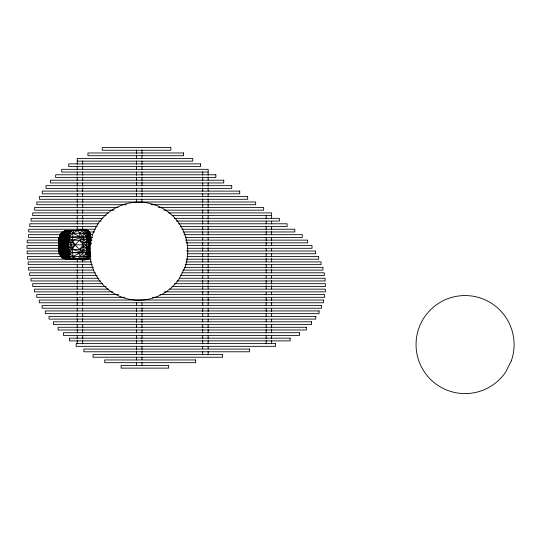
<?xml version="1.0" encoding="UTF-8"?>
<svg xmlns="http://www.w3.org/2000/svg" width="541" height="541" viewBox="0 0 541 541"><rect width="100%" height="100%" fill="white"/><g stroke="black" fill="none" stroke-linecap="round" stroke-linejoin="round"><path stroke-width="0.81" d="M90.57 251.998L89.515 257.597L87.473 259.315L67.253 258.821L65.644 244.85L66.692 230.926L63.006 231.656L60.95 233.435L59.145 238.365L58.543 244.85L59.53 252.965L60.653 255.778L62.161 257.577L66.807 259.004L87.473 259.315L89.603 257.408L90.577 252.018M58.766 240.718L58.766 248.988M66.313 230.75C57.474 231.413 58.556 243.511 59.172 249.617L65.874 249.462L67.246 244.85L69.133 230.709L86.066 230.31L88.217 230.737L89.515 232.103L90.205 234.246L90.739 244.126L90.056 234.294L89.488 232.238L88.494 230.872L84.802 230.128L65.481 230.892L86.127 230.189L88.494 230.872L89.515 232.103L90.246 234.632L90.753 244.14L90.503 236.275L90.732 244.079L90.205 234.246L88.954 231.271M59.138 247.19C56.021 264.211 76.599 257.442 85.444 259.369C86.79 249.901 86.79 239.798 85.444 230.331L66.705 230.709L66.266 232.312L66.786 230.73L86.371 230.195M86.222 230.195L87.473 230.385L73.157 230.574L84.802 230.128L87.182 230.459C87.101 240.008 90.158 249.354 88.251 258.835C82.949 260.674 76.714 258.726 71.094 259.071C64.778 259.991 57.88 256.13 58.759 248.752M59.53 236.735L58.759 240.955C58.651 235.842 61.546 230.845 66.983 230.784L73.596 230.432L66.259 230.973C62.912 239.893 63.439 250.165 67.253 258.821L66.705 258.997L86.066 259.396L69.018 259.139L64.521 258.564L63.797 253.256L63.392 242.409L64.169 236.431L65.637 231.122L70.235 230.534L86.127 230.189L89.008 231.42L89.934 233.719M65.272 258.74C62.458 253.939 62.587 247.9 62.573 242.429C63.473 239.115 62.337 232.914 65.272 230.96M61.742 232.474L59.794 236.086L58.759 241.239C59.334 237.817 59.747 232.961 63.628 231.656C67.057 230.662 62.736 231.203 61.917 232.387C57.272 239.298 57.224 250.165 61.742 257.232M90.685 244.018L90.124 234.097L90.705 240.576M78.222 259.301C91.625 262.101 90.651 255.94 89.779 244.85C89.224 240.447 92.788 229.999 85.444 230.331L83.199 233.272L82.915 259.342L83.76 259.531L66.705 258.997M60.132 254.703C61.018 257.421 63.906 258.916 66.611 258.882C64.866 249.786 63.75 239.805 67.253 230.885L74.239 230.507M60.132 235.004L59.138 238.912L58.638 244.85L59.598 253.032L58.773 248.109M71.311 230.513L70.08 233.279L67.936 249.448L69.018 259.139L66.692 258.781L63.824 251.477L62.026 244.85L62.1 238.29L63.595 231.487L61.917 232.387L60.484 234.375L60.653 233.922M90.57 251.842L89.603 257.408L88.251 258.835L86.222 259.511L77.444 259.322L83.24 252.62L88.866 253.202L89.867 252.376C88.298 247.007 84.822 242.564 79.601 240.278L59.172 240.089L58.949 249.124L60.653 255.778M66.807 259.004L63.655 258.138L62.147 257.151L58.949 240.583L58.705 244.85L58.949 249.124L58.989 248.387L60.497 247.264L65.745 247.278L67.95 230.845L66.333 236.478L59.848 236.816L58.773 241.59M74.239 259.193L68.991 259.098L73.596 259.267L71.094 259.071L70.08 256.42L67.936 240.258L66.685 242.429L67.936 249.448C75.05 248.691 81.901 250.618 88.927 250.307L89.968 248.454L88.947 247.251L83.145 247.251L79.601 249.421L72.338 242.442L69.18 242.436L67.936 240.258M69.099 230.622L68.856 233.286L67.219 236.485L66.07 238.27L64.365 238.236C61.431 244.762 62.932 252.627 66.259 258.726C64.521 255.027 65.136 250.97 63.392 247.298M90.212 255.366L89.603 257.408L90.543 251.714L90.205 255.453L88.954 258.429M64.697 242.388L64.839 240.177M64.122 241.644L64.223 240.163M61.417 241.685L61.518 240.218M63.608 242.382L63.764 240.157M63.189 240.157L63.189 249.543M60.484 255.332L61.917 257.313L63.595 258.219L61.721 247.264L63.824 238.229L64.054 233.272L65.082 231.176L62.533 232.028L60.876 233.766L59.598 236.674M90.124 255.602L90.55 251.619M64.44 231.264L62.147 232.549L58.989 248.387L60.876 255.934L62.147 257.151L63.155 256.42L88.785 256.434L90.056 255.798L86.344 247.251L83.064 250.321L86.31 253.195L83.199 256.427L85.444 259.369L87.182 259.24C88.656 252.992 85.891 245.398 90.672 240.238L89.867 237.33L88.866 236.505L86.31 236.505L83.24 237.086L79.601 240.278L83.233 244.85L79.601 249.421L83.24 252.62C76.937 251.788 70.925 253.33 64.683 253.262L63.966 247.298L64.792 238.25L66.259 230.973L62.729 231.805L60.234 235.037M86.066 230.31C77.87 228.167 70.918 233.496 66.8 240.251L65.63 236.464L64.122 240.211L64.994 247.284L65.874 249.462L67.936 249.448L69.18 247.264L72.406 249.435L83.24 252.62L79.689 253.202L73.001 256.427L71.101 258.977L69.133 258.997L68.856 256.42L66.07 251.43L62.1 251.409L61.187 253.208L60.971 255.67L63.655 258.138M59.138 250.787L60.971 255.67L62.147 257.151L60.24 254.885L59.199 251.349L58.759 248.461L59.327 250.977L61.721 247.264L60.497 242.442L59.172 240.089L60.971 234.037L63.655 231.562M60.315 240.224L60.558 238.236M90.246 255.068L90.503 253.431L89.867 252.376M59.138 238.912L58.989 241.313L60.497 242.442L66.685 242.429L65.874 240.245L64.994 242.422L64.122 249.489M64.075 247.318L64.433 244.85L64.075 242.388M90.056 255.798L90.462 253.215M59.172 240.089L59.848 236.816L62.573 242.429M86.262 256.434L87.399 259.322L89.008 258.287L89.853 255.71M64.122 237.546L64.338 236.329L63.459 238.155M63.966 242.409L63.04 247.284L64.365 251.47M63.094 238.175L63.324 236.965M65.116 231.25C63.682 236.478 62.208 241.955 63.966 247.298M90.388 253.628L90.462 253.229M64.994 247.284L64.555 249.482L65.346 251.443M89.657 256.894L90.002 255.264M90.056 255.413C90.117 259.078 86.256 260.005 83.321 259.491L83.672 259.552M65.15 244.032L65.522 242.395M68.856 256.42L69.606 253.208L66.8 249.448L65.745 242.429L65.082 244.85L65.745 247.278L66.685 247.271L67.936 249.448M62.438 234.78L62.824 233.157M69.275 249.442C67.287 252.12 66.056 255.792 67.95 258.862L66.8 249.448L65.63 253.242L64.792 251.457M63.114 235.572L63.716 233.144M62.844 257.672L63.155 256.42L61.187 253.208C57.272 251.403 62.553 259.687 65.191 258.693L62.161 257.577L60.45 254.791M88.683 256.495L87.818 259.112L84.579 259.47L88.197 258.977M63.655 235.545L64.305 233.117M90.388 236.072L90.604 238.757M65.772 232.319L66.252 230.75L62.905 231.676M73.157 230.574L73.826 230.642C71.419 236.038 74.347 243.078 69.18 247.264L72.338 247.257L79.601 240.278L83.064 239.379L88.927 239.399L89.968 241.252L90.59 244.133M66.103 258.787L64.906 258.639L66.313 258.956M61.552 256.522L59.848 252.89L62.573 247.271M60.45 234.916L62.147 232.549C60.403 234.395 62.492 231.271 63.155 233.279L86.262 233.272L87.182 230.459L89.515 232.103M86.31 253.195L88.251 258.835L89.732 256.691L88.785 256.434L86.296 250.476M63.392 242.409L64.122 240.211M59.463 237.1L60.294 234.638M88.217 230.737L89.468 232.224L86.296 239.23M88.947 247.251L89.779 244.85C87.892 240.441 89.732 235.409 88.251 230.865L86.31 236.505L83.064 239.379L86.344 242.456L88.947 242.456M59.327 238.723L63.824 238.229L66.692 230.926L67.253 230.885L67.219 236.485L69.275 240.265M62.722 240.251L63.459 238.25L63.27 236.478L62.1 238.29L61.187 236.491L60.971 234.037L61.552 233.178M64.575 235.687L65.048 234.395M63.797 236.451L66.259 230.973M69.12 258.909L70.08 256.42M65.089 236.451L66.34 233.272M65.346 238.263L64.555 240.224L64.994 242.422M64.169 236.431L65.488 233.245M67.821 233.286L68.869 230.804L66.983 230.784M59.706 236.958L61.417 233.245M89.468 232.224L90.056 233.908L86.344 242.456L83.145 242.456M64.65 233.259L65.637 231.122L66.611 230.824M67.03 234.422L67.645 233.13M65.13 240.231L66.07 238.27M62.398 236.491L64.054 233.272M61.87 240.265L62.959 238.277M61.349 233.171L62.161 232.13M59.327 250.977L59.172 249.617L60.497 247.264L61.721 242.436L59.382 238.831M62.905 258.03L63.473 258.28L62.587 257.577M67.192 241.306L67.848 240.211M61.187 236.491L64.413 231.413M66.983 258.916L73.826 259.058C71.419 253.668 74.347 246.622 69.18 242.436L72.406 240.272L83.24 237.086L77.498 230.52M65.846 238.182L67.064 236.376M90.124 234.097L90.462 236.491C88.19 240.218 87.459 245.073 83.145 247.251M89.062 258.246L89.515 257.597M89.258 257.401L88.075 258.923L87.013 259.349M61.999 232.589L62.161 232.245M64.379 231.19L62.587 232.123M62.161 257.462L61.999 257.117L63.595 258.219L66.252 258.95L65.772 257.381M62.533 257.672L61.417 256.461M83.76 230.168L82.915 230.358L79.804 233.272L79.689 236.505L72.616 237.222L68.098 238.283M88.44 258.767L89.008 258.287L87.818 259.112M68.098 251.416L69.417 251.409L72.406 249.435L74.969 244.85L72.406 240.272L69.417 238.29M84.531 233.191L85.005 232.873M65.84 230.966L65.082 231.176L65.637 231.122M62.729 231.805L63.71 231.392M65.481 258.808L66.611 258.882M63.628 231.392L64.521 231.135M88.785 233.266L89.732 233.015L89.603 232.299L90.212 234.341L88.785 233.266L86.262 233.272M65.191 231.007L66.103 230.919M64.9 231.048L65.657 230.865M85.39 230.277L87.135 230.331L89.008 231.42L87.013 230.358L83.321 230.216L83.672 230.148M86.222 259.511L87.399 259.322M68.227 230.77L71.101 230.73L73.001 233.279L79.689 236.505L83.24 237.086C77.491 237.837 71.987 236.613 66.333 236.478M71.473 230.493L70.289 230.615L71.655 230.54M68.227 258.929L68.869 258.902L67.821 256.42M86.371 259.504L83.76 259.531M64.379 258.517L63.398 258.26L64.44 258.442M69.133 258.997L67.476 259.044M84.579 230.229L87.135 230.331M61.187 253.208L64.683 253.262M65.529 256.596L66.049 256.59L64.758 253.364M58.556 244.85L90.739 244.85M71.094 259.071L73.826 259.058M77.235 161.15L192.758 161.15L192.758 158.425L77.235 158.425L77.235 164.329M208.157 172.045L61.708 172.045L61.708 169.319L208.157 169.319L208.157 175.216M126.405 204.721L36.856 204.721L36.856 202.003L255.67 202.003L255.67 204.721L150.905 204.721M118.006 207.446L34.644 207.446L34.644 210.172L114.077 210.172M158.418 207.446L263.643 207.446L263.643 210.172L163.93 210.172M108.694 212.897L32.717 212.897L32.717 215.616L106.164 215.616M168.616 212.897L271.623 212.897L271.623 218.807M171.991 215.616L271.623 215.616M102.864 218.341L31.067 218.341L31.067 221.066L101.174 221.066M174.351 218.341L279.399 218.341L279.399 221.066L176.352 221.066M98.117 223.785L29.782 223.785L29.782 226.51L97.272 226.51M178.591 223.785L287.102 223.785L287.102 226.51L180.268 226.51M95.446 229.235L28.707 229.235L28.707 231.961L63.344 231.961M181.992 229.235L294.804 229.235L294.804 231.961L183.298 231.961M89.529 231.961L94.601 231.961M59.794 234.679L28.531 234.679L28.531 237.404L58.949 237.404M90.124 234.679L92.748 234.679M183.994 234.679L302.277 234.679L302.277 237.404L185.326 237.404M90.124 237.404L92.653 237.404M58.469 240.13L27.212 240.13L27.212 242.848L58.469 242.848M90.279 240.13L91.963 240.13M185.435 240.13L307.687 240.13L307.687 242.848L186.036 242.848M59.091 245.573L27.05 245.573L27.05 248.299L59.091 248.299M187.152 245.573L312.022 245.573L312.022 248.299L187.152 248.299M58.374 251.024L27.165 251.024L27.165 253.743L59.219 253.743M186.571 251.024L315.613 251.024L315.613 253.743L187.213 253.743M61.295 256.468L27.544 256.468L27.544 259.193L79.081 259.193M89.143 256.468L90.908 256.468M187.03 256.468L318.669 256.468L318.669 259.193L186.185 259.193M86.614 259.193L90.908 259.193M91.483 261.912L28.186 261.912L28.186 264.637L92.328 264.637M186.016 261.912L321.056 261.912L321.056 264.637L185.171 264.637M93.478 267.362L28.524 267.362L28.524 270.087L93.498 270.087M184.582 267.362L322.936 267.362L322.936 270.087L182.899 270.087M95.297 272.806L29.667 272.806L29.667 275.531L97.197 275.531M181.992 272.806L324.275 272.806L324.275 275.531L180.309 275.531M98.604 278.257L30.986 278.257L30.986 280.975L100.295 280.975M179.463 278.257L325.114 278.257L325.114 280.975L176.941 280.975M102.702 283.7L32.663 283.7L32.663 286.426L106.131 286.426M174.425 283.7L325.472 283.7L325.472 286.426L171.896 286.426M108.653 289.151L34.455 289.151L34.455 291.87L112.907 291.87M169.367 289.151L325.351 289.151L325.351 291.87L164.308 291.87M118.621 294.595L36.714 294.595L36.714 297.32L124.788 297.32M160.001 294.595L324.661 294.595L324.661 297.32L152.4 297.32M71.094 230.635L73.826 230.642M63.824 238.229L64.365 238.236M73.157 259.125L77.498 259.186L73.001 256.427L69.606 253.208M67.476 230.655L69.133 230.709M69.099 259.085L71.311 259.186M71.655 259.166L70.289 259.092L71.473 259.207M63.439 253.35L63.804 253.371L63.574 252.16M64.9 258.652L65.657 258.841M63.628 258.314L64.501 258.537M69.417 251.409L72.616 252.478L79.689 253.202L79.804 256.427L82.915 259.342M59.172 249.617L59.382 250.875L62.1 251.409L63.27 253.222L63.459 251.457L62.722 249.455M87.013 230.358L88.927 231.406L89.853 233.996M62.729 257.901L63.71 258.307M87.399 230.385L88.494 230.872M61.309 232.975L61.654 233.164M87.818 230.588L88.44 230.933M84.531 256.515L85.005 256.826M63.797 253.256L65.84 258.74M86.31 236.505L83.199 233.272L82.915 230.358M61.349 256.535L61.938 257.191M88.075 230.777L89.258 232.299M63.155 256.42L64.413 258.287M65.846 251.518L67.064 253.33M88.785 256.434L89.468 257.482M67.192 248.4L67.848 249.496M61.87 249.442L62.959 251.43M62.398 253.208L64.054 256.427M62.161 257.577L61.654 256.535L61.309 256.725L60.869 253.289L60.95 256.265M63.459 251.551L64.338 253.371L64.122 252.16M65.13 249.469L66.07 251.43M67.03 255.278L67.645 256.569M63.824 251.477L65.488 256.454M69.12 230.791L70.08 233.279M63.094 251.524L63.804 253.371M90.3 238.473L90.104 235.071M64.575 254.02L65.048 255.305M65.637 258.584L64.169 253.269M62.844 232.035L63.155 233.279M63.114 254.128L63.716 256.562M65.089 253.256L66.259 258.726M62.438 254.926L62.824 256.549M68.856 233.286L69.606 236.491M59.382 250.875L59.848 252.89M64.65 256.448L65.116 258.456M65.15 245.668L65.522 247.305M59.463 252.6L59.53 252.965M90.056 233.908L90.462 236.491M90.631 241.13L90.678 241.529M90.246 234.632L90.462 236.471M60.315 249.475L60.558 251.47M64.379 250.875L64.122 248.055M90.158 235.937L90.401 238.419M63.608 247.325L63.764 249.543M61.417 248.021L61.518 249.482M64.697 247.311L64.839 249.529M64.683 236.437L64.792 238.25M66.333 253.229L66.34 256.434M271.623 221.343L271.623 223.873M271.623 226.409L271.623 229.783M271.623 231.474L271.623 234.855M271.623 237.384L271.623 240.765M271.623 242.456L271.623 245.83M271.623 248.366L271.623 250.902M271.623 253.431L271.623 256.813M271.623 258.503L271.623 261.878M271.623 264.414L271.623 267.795M271.623 269.479L271.623 272.86M271.623 275.396L271.623 277.925M271.623 280.461L271.623 283.842M271.623 285.526L271.623 288.908M271.623 292.282L271.623 294.818M271.623 297.354L271.623 300.728M271.623 302.419L271.623 305.8M271.623 308.329L271.623 311.711M271.623 313.401L271.623 316.776M271.623 319.312L271.623 321.848M271.623 324.377L271.623 327.758M271.623 329.449L271.623 332.823M271.623 335.359L271.623 338.74M271.623 340.424L271.623 343.805M266.179 215.426L266.179 218.807M266.179 221.343L266.179 223.873M266.179 226.409L266.179 229.783M266.179 231.474L266.179 234.855M266.179 237.384L266.179 240.765M266.179 242.456L266.179 245.83M266.179 248.366L266.179 250.902M266.179 253.431L266.179 256.813M266.179 258.503L266.179 261.878M266.179 264.414L266.179 267.795M266.179 269.479L266.179 272.86M266.179 275.396L266.179 277.925M266.179 280.461L266.179 283.842M266.179 285.526L266.179 288.908M266.179 292.282L266.179 294.818M266.179 297.354L266.179 300.728M266.179 302.419L266.179 305.8M266.179 308.329L266.179 311.711M266.179 313.401L266.179 316.776M266.179 319.312L266.179 321.848M266.179 324.377L266.179 327.758M266.179 329.449L266.179 332.823M266.179 335.359L266.179 338.74M266.179 340.424L266.179 343.805M208.157 176.907L208.157 180.275M208.157 182.804L208.157 186.172M208.157 187.862L208.157 191.23M208.157 193.759L208.157 196.288M208.157 198.811L208.157 202.185M208.157 203.869L208.157 207.237M208.157 209.766L208.157 213.14M208.157 215.67L208.157 219.037M208.157 220.721L208.157 224.096M208.157 226.618L208.157 229.993M208.157 231.676L208.157 235.044M208.157 237.573L208.157 240.103M208.157 242.632L208.157 245.999M208.157 247.69L208.157 251.058M208.157 253.587L208.157 256.955M208.157 258.639L208.157 262.013M208.157 264.542L208.157 267.91M208.157 269.594L208.157 272.968M208.157 275.497L208.157 278.02M208.157 280.549L208.157 283.924M208.157 285.607L208.157 288.975M208.157 291.504L208.157 294.879M208.157 297.401L208.157 300.776M208.157 302.46L208.157 305.827M208.157 308.356L208.157 311.731M208.157 313.415L208.157 316.783M208.157 319.312L208.157 321.841M208.157 324.37L208.157 327.738M208.157 329.422L208.157 332.796M208.157 335.325L208.157 338.693M208.157 340.377L208.157 343.751M208.157 346.281L208.157 348.803M208.157 351.332L208.157 354.707M202.713 171.849L202.713 175.216M202.713 176.907L202.713 180.275M202.713 182.804L202.713 186.172M202.713 187.862L202.713 191.23M202.713 193.759L202.713 196.288M202.713 198.811L202.713 202.185M202.713 203.869L202.713 207.237M202.713 209.766L202.713 213.14M202.713 215.67L202.713 219.037M202.713 220.721L202.713 224.096M202.713 226.618L202.713 229.993M202.713 231.676L202.713 235.044M202.713 237.573L202.713 240.103M202.713 242.632L202.713 245.999M202.713 247.69L202.713 251.058M202.713 253.587L202.713 256.955M202.713 258.639L202.713 262.013M202.713 264.542L202.713 267.91M202.713 269.594L202.713 272.968M202.713 275.497L202.713 278.02M202.713 280.549L202.713 283.924M202.713 285.607L202.713 288.975M202.713 291.504L202.713 294.879M202.713 297.401L202.713 300.776M202.713 302.46L202.713 305.827M202.713 308.356L202.713 311.731M202.713 313.415L202.713 316.783M202.713 319.312L202.713 321.841M202.713 324.37L202.713 327.738M202.713 329.422L202.713 332.796M202.713 335.325L202.713 338.693M202.713 340.377L202.713 343.751M202.713 346.281L202.713 348.803M202.713 351.332L202.713 354.707M141.979 150.067L141.979 153.448M141.979 155.139L141.979 158.52M141.979 161.056L141.979 164.437M141.979 166.128L141.979 169.509M141.979 172.045L141.979 175.426M141.979 177.117L141.979 180.498M141.979 182.189L141.979 185.57M141.979 188.106L141.979 191.48M141.979 193.171L141.979 196.552M141.979 199.088L141.979 202.469M141.979 303.048L141.979 305.584M141.979 308.12L141.979 311.501M141.979 313.192L141.979 316.566M141.979 319.102L141.979 322.483M141.979 324.174L141.979 327.555M141.979 330.091L141.979 332.627M141.979 335.163L141.979 338.544M141.979 340.235L141.979 343.616M141.979 346.152L141.979 349.533M141.979 351.224L141.979 354.605M141.979 357.141L141.979 359.67M141.979 362.206L141.979 365.588M136.528 150.067L136.528 153.448M136.528 155.139L136.528 158.52M136.528 161.056L136.528 164.437M136.528 166.128L136.528 169.509M136.528 172.045L136.528 175.426M136.528 177.117L136.528 180.498M136.528 182.189L136.528 185.658M136.528 188.106L136.528 191.48M136.528 193.171L136.528 196.552M136.528 199.088L136.528 202.469M136.528 302.764L136.528 305.584M136.528 308.12L136.528 311.501M136.528 313.192L136.528 316.566M136.528 319.102L136.528 322.483M136.528 324.174L136.528 327.555M136.528 329.996L136.528 332.722M136.528 335.163L136.528 338.544M136.528 340.235L136.528 343.616M136.528 346.152L136.528 349.533M136.528 351.224L136.528 354.605M136.528 357.141L136.528 359.954M136.528 362.206L136.528 365.588M82.678 160.954L82.678 164.329M82.678 166.013L82.678 169.38M82.678 171.91L82.678 175.277M82.678 176.968L82.678 180.336M82.678 182.865L82.678 186.232M82.678 187.923L82.678 191.291M82.678 193.82L82.678 196.349M82.678 198.872L82.678 202.246M82.678 203.93L82.678 207.298M82.678 209.827L82.678 213.201M82.678 215.731L82.678 219.098M82.678 220.782L82.678 224.157M82.678 226.679L82.678 230.053M82.678 259.545L82.678 262.074M82.678 264.603L82.678 267.132M82.678 269.655L82.678 273.029M82.678 274.713L82.678 278.081M82.678 280.61L82.678 283.984M82.678 285.668L82.678 289.036M82.678 291.565L82.678 294.94M82.678 297.462L82.678 300.837M82.678 302.52L82.678 305.888M82.678 308.417L82.678 310.947M82.678 313.476L82.678 316.843M82.678 318.534L82.678 321.902M82.678 324.431L82.678 327.799M82.678 329.483L82.678 332.857M82.678 335.386L82.678 338.754M82.678 340.438L82.678 343.812M77.235 166.013L77.235 169.38M77.235 171.91L77.235 175.277M77.235 176.968L77.235 180.336M77.235 182.865L77.235 186.232M77.235 187.923L77.235 191.291M77.235 193.82L77.235 196.349M77.235 198.872L77.235 202.246M77.235 203.93L77.235 207.298M77.235 209.827L77.235 213.201M77.235 215.731L77.235 219.098M77.235 220.782L77.235 224.157M77.235 226.679L77.235 230.053M77.235 258.699L77.235 262.074M77.235 264.603L77.235 267.132M77.235 269.655L77.235 273.029M77.235 274.713L77.235 278.081M77.235 280.61L77.235 283.984M77.235 285.668L77.235 289.036M77.235 291.565L77.235 294.94M77.235 297.462L77.235 300.837M77.235 302.52L77.235 305.888M77.235 308.417L77.235 310.947M77.235 313.476L77.235 316.843M77.235 318.534L77.235 321.902M77.235 324.431L77.235 327.799M77.235 329.483L77.235 332.857M77.235 335.386L77.235 338.754M77.235 340.438L77.235 343.812M184.988 267.342L179.22 278.764A49.021 49.021 0 0 1 96.575 276.201A49.021 49.021 0 0 1 133.83 202.381A49.021 49.021 0 0 1 184.988 267.342M511.34 360.766L505.571 372.194A49.021 49.021 0 0 1 422.927 369.625A49.021 49.021 0 0 1 460.181 295.805A49.021 49.021 0 0 1 511.34 360.766M170.828 147.531L102.229 147.531L102.229 150.256L170.828 150.256L170.828 147.531M183.595 152.981L87.946 152.981L87.946 155.707L183.595 155.707L183.595 152.981M200.461 163.876L68.727 163.876L68.727 166.594L200.461 166.594L200.461 163.876M215.859 174.77L55.669 174.77L55.669 177.489L215.859 177.489L215.859 174.77M223.751 180.214L50.475 180.214L50.475 182.939L223.751 182.939L223.751 180.214M231.731 185.658L46.039 185.658L46.039 188.383L231.731 188.383L231.731 185.658M239.71 191.108L42.239 191.108L42.239 193.834L239.71 193.834L239.71 191.108M247.69 196.552L39.378 196.552L39.378 199.277L247.69 199.277L247.69 196.552M323.383 300.039L39.223 300.039L39.223 302.764L323.383 302.764L323.383 300.039M321.516 305.489L42.063 305.489L42.063 308.214L321.516 308.214L321.516 305.489M319.048 310.933L45.309 310.933L45.309 313.658L319.048 313.658L319.048 310.933M315.788 316.384L49.048 316.384L49.048 319.102L315.788 319.102L315.788 316.384M311.602 321.827L53.424 321.827L53.424 324.553L311.602 324.553L311.602 321.827M306.307 327.278L58.137 327.278L58.137 329.996L306.307 329.996L306.307 327.278M299.416 332.722L63.459 332.722L63.459 335.447L299.416 335.447L299.416 332.722M290.111 338.166L69.41 338.166L69.41 340.891L290.111 340.891L290.111 338.166M275.572 343.616L76.139 343.616L76.139 346.341L275.572 346.341L275.572 343.616M249.536 349.06L83.862 349.06L83.862 351.785L249.536 351.785L249.536 349.06M222.588 354.511L93.059 354.511L93.059 357.229L222.588 357.229L222.588 354.511M195.632 359.954L104.731 359.954L104.731 362.68L195.632 362.68L195.632 359.954M168.677 365.405L121.13 365.405L121.13 368.123L168.677 368.123L168.677 365.405"/></g></svg>
